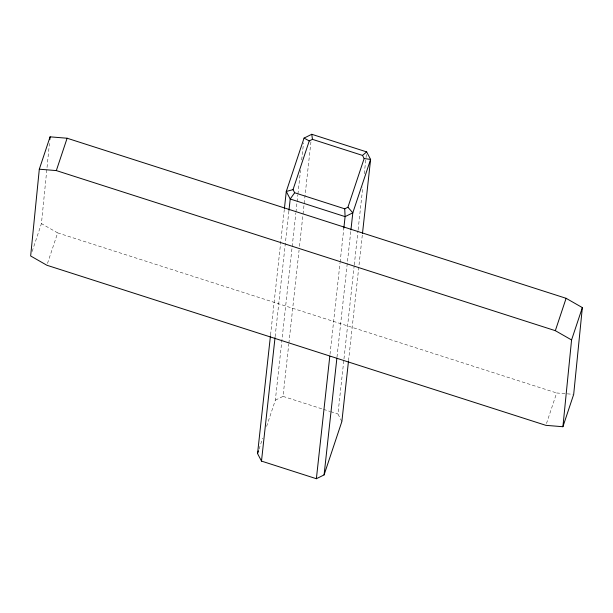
<?xml version="1.0" encoding="UTF-8"?>
<svg xmlns="http://www.w3.org/2000/svg" width="613" height="613" viewBox="0 0 613 613"><rect width="100%" height="100%" fill="white"/><g stroke="black" fill="none" stroke-linecap="round" stroke-linejoin="round"><path stroke-width="0.46" stroke-dasharray="3.06 2.3" d="M32.144 251.476L41.431 223.607L49.431 143.442M270.563 334.874L284.302 209.523M275.122 336.706L289.068 209.431M266.601 426.418L275.337 400.174L295.841 213.102M295.941 212.152L296.983 202.658M297.09 201.708L297.818 195.057M297.918 194.114L300.523 170.368M301.665 159.924L303.542 142.829M275.337 400.174L283.045 396.381L288.769 344.154M288.876 343.203L299.075 250.142M299.489 246.342L302.922 215.002M303.029 214.052L310.937 141.887M330.009 354.314L340.031 262.908M340.108 262.203L343.855 227.99M336.989 357.164L350.835 230.871M341.87 421.522L337.939 413.99L343.87 359.862M343.97 358.911L354.168 265.85M354.276 264.9L358.023 230.718M358.122 229.768L362.812 187.034M364.268 173.74L365.93 158.545M366.038 157.595L366.551 152.844M348.529 360.743L362.375 234.45M47.485 263.452L57.668 232.894L41.431 223.607M259.061 449.045L262.678 438.188M546.482 423.537L556.665 392.971L572.741 394.289M57.668 232.894L556.665 392.971M283.045 396.381L322.637 409.078M323.541 409.369L329.84 411.392M330.736 411.675L337.939 413.99"/><path stroke-width="0.92" d="M39.309 169.196L30.65 255.973L46.887 265.253L545.884 425.338L562.91 426.725L573.691 394.366L582.35 307.596L566.113 298.309L67.116 138.232L50.09 136.837L39.309 169.196L56.335 170.59L555.332 330.675L571.569 339.954L562.91 426.725M49.806 139.664L50.09 136.837M348.429 361.693L341.87 421.522L324.085 474.914L316.377 478.715L261.49 461.099L257.552 453.574L270.456 335.824M284.401 208.573L286.279 191.478L304.063 138.086L311.772 134.285L366.658 151.901L370.597 159.426L362.475 233.499M261.49 461.099L275.022 337.656M288.961 210.405L290.21 199.01L294.661 192.75L293.029 189.624L309.251 140.921L312.446 139.35L362.513 155.411L364.145 158.529L347.923 207.24L344.728 208.811L294.661 192.75M316.377 478.715L329.802 356.214M343.855 228.021L345.104 216.619L344.728 208.811M324.085 474.914L336.889 358.115M350.935 229.921L352.812 212.826L370.597 159.426L364.145 158.529M56.335 170.59L67.116 138.232M257.552 453.574L258.456 450.854M555.332 330.675L566.113 298.309M571.569 339.954L582.35 307.596M362.513 155.411L366.658 151.901M293.029 189.624L286.279 191.478L290.21 199.01L345.104 216.619L352.812 212.826L347.923 207.24M304.063 138.086L309.251 140.921M311.772 134.285L312.446 139.35"/></g></svg>
